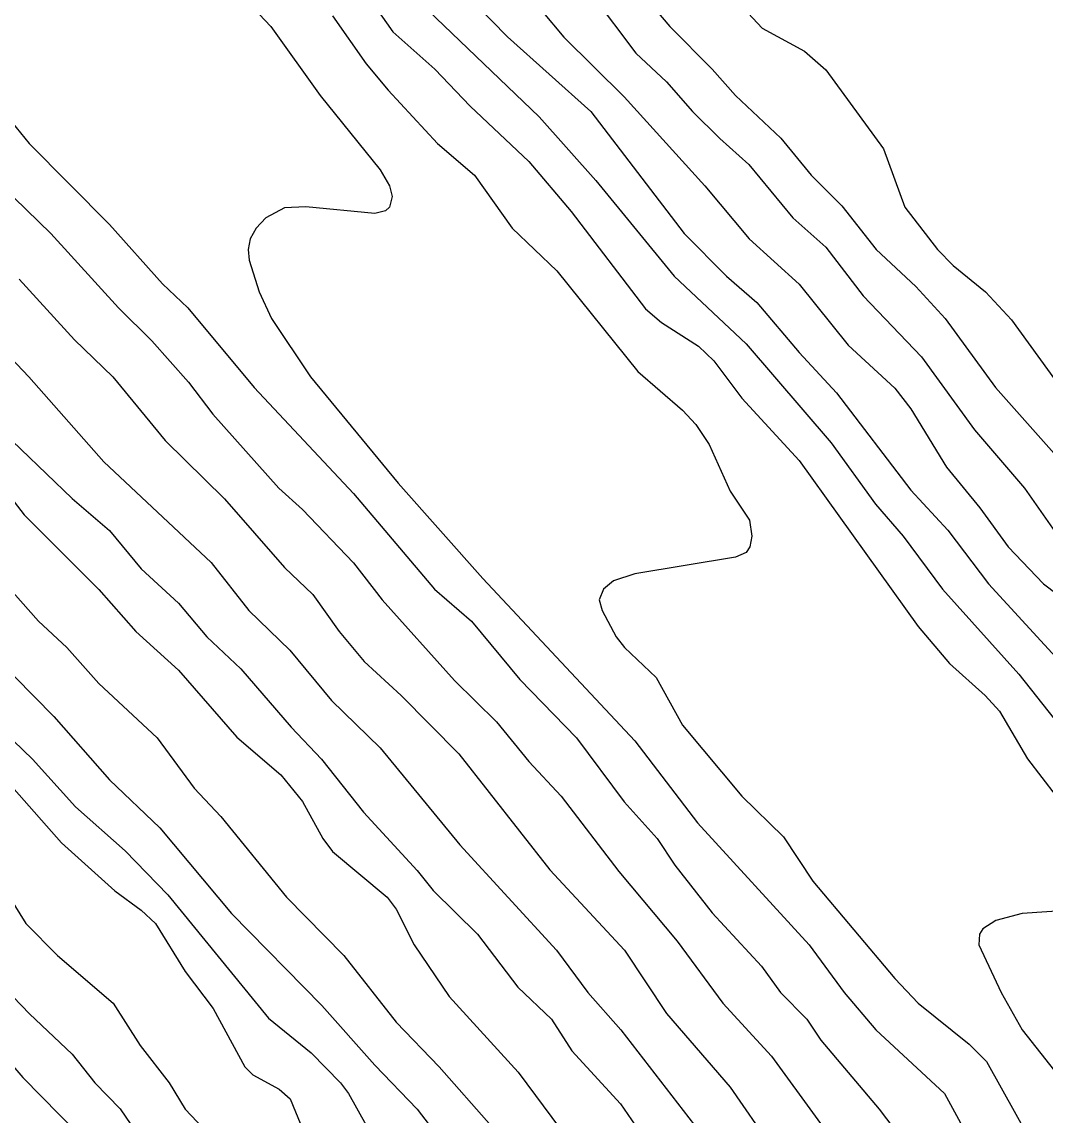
# Model space of a CAD drawing. Extents: x 474277 to 475042, y 254928 to 255625.
# Drawn here: x 474851.51 to 474866.31, y 255379.28 to 255395.08 of the extents above; entities that cross this region are included whole.
import ezdxf

# ---------------------------------------------------------------- set-up
doc = ezdxf.new("R2010")
doc.units = 0
doc.header["$MEASUREMENT"] = 0
doc.layers.add('BaseMapV2_DTM_export_MonNov09090547073261 — entities', color=1, linetype='CONTINUOUS')

msp = doc.modelspace()

# ---------------------------------------------------------------- linework, layer by layer
at = {"layer": 'BaseMapV2_DTM_export_MonNov09090547073261 — entities', "color": 15, "linetype": 'Continuous', "true_color": 0xb7484b}
for points in [[(474859.983, 255396.068, 88.5), (474860.872, 255395.017, 88.5), (474861.484, 255394.403, 88.5), (474861.819, 255394.02, 88.5), (474862.478, 255393.407, 88.5), (474862.912, 255392.87, 88.5), (474863.357, 255392.425, 88.5), (474863.854, 255391.796, 88.5), (474864.424, 255391.26, 88.5), (474864.849, 255390.8, 88.5), (474865.579, 255389.803, 88.5), (474866.464, 255388.806, 88.5)], [(474856.386, 255395.63, 89.75), (474856.868, 255394.94, 89.75), (474857.477, 255394.403, 89.75), (474857.985, 255393.867, 89.75), (474858.833, 255393.069, 89.75), (474859.446, 255392.346, 89.75), (474860.52, 255390.938, 89.75), (474860.75, 255390.742, 89.75), (474861.286, 255390.398, 89.75), (474861.51, 255390.186, 89.75), (474861.91, 255389.649, 89.75), (474862.743, 255388.75, 89.75), (474864.462, 255386.352, 89.75), (474864.912, 255385.816, 89.75), (474865.427, 255385.351, 89.75), (474865.634, 255385.126, 89.75), (474866.04, 255384.438, 89.75), (474866.455, 255383.899, 89.75)], [(474861.67, 255395.572, 88.25), (474862.206, 255394.995, 88.25), (474862.82, 255394.664, 88.25), (474863.127, 255394.391, 88.25), (474863.957, 255393.253, 88.25), (474864.268, 255392.41, 88.25), (474864.739, 255391.796, 88.25), (474864.965, 255391.566, 88.25), (474865.431, 255391.183, 88.25), (474865.81, 255390.778, 88.25), (474866.847, 255389.343, 88.25)], [(474859.75, 255395.477, 88.75), (474860.38, 255394.633, 88.75), (474860.826, 255394.218, 88.75), (474861.199, 255393.79, 88.75), (474861.593, 255393.398, 88.75), (474862.013, 255393.023, 88.75), (474862.65, 255392.256, 88.75), (474863.127, 255391.829, 88.75), (474863.663, 255391.127, 88.75), (474864.507, 255390.247, 88.75), (474865.273, 255389.19, 88.75), (474865.994, 255388.346, 88.75), (474866.538, 255387.579, 88.75), (474867.282, 255386.889, 88.75), (474868.187, 255385.669, 88.75), (474869.116, 255384.742, 88.75), (474869.797, 255384.009, 88.75), (474870.334, 255383.325, 88.75), (474871.366, 255382.135, 88.75), (474872.237, 255380.985, 88.75), (474872.663, 255380.525, 88.75), (474873.631, 255379.632, 88.75), (474874.628, 255378.48, 88.75)], [(474854.769, 255395.376, 90.25), (474855.108, 255395.017, 90.25), (474855.818, 255394.02, 90.25), (474856.688, 255392.947, 90.25), (474856.821, 255392.717, 90.25), (474856.86, 255392.563, 90.25), (474856.823, 255392.41, 90.25), (474856.762, 255392.353, 90.25), (474856.609, 255392.315, 90.25), (474855.612, 255392.415, 90.25), (474855.306, 255392.397, 90.25), (474855.036, 255392.256, 90.25), (474854.894, 255392.103, 90.25), (474854.808, 255391.95, 90.25), (474854.78, 255391.796, 90.25), (474854.795, 255391.643, 90.25), (474854.939, 255391.183, 90.25), (474855.116, 255390.8, 90.25), (474855.68, 255389.956, 90.25), (474856.948, 255388.423, 90.25), (474858.168, 255387.042, 90.25), (474860.366, 255384.7, 90.25), (474861.27, 255383.515, 90.25), (474862.883, 255381.752, 90.25), (474863.393, 255381.062, 90.25), (474863.846, 255380.525, 90.25), (474864.842, 255379.605, 90.25), (474865.384, 255378.608, 90.25)], [(474857.381, 255395.247, 89.5), (474858.984, 255393.713, 89.5), (474859.802, 255392.793, 89.5), (474860.937, 255391.413, 89.5), (474861.976, 255390.433, 89.5), (474863.203, 255389.002, 89.5), (474863.843, 255388.116, 89.5), (474864.241, 255387.656, 89.5), (474864.813, 255386.89, 89.5), (474865.916, 255385.662, 89.5), (474866.424, 255385.018, 89.5), (474866.937, 255384.512, 89.5), (474867.639, 255383.669, 89.5), (474868.034, 255383.131, 89.5), (474868.556, 255382.595, 89.5), (474869.184, 255381.819, 89.5), (474869.672, 255381.062, 89.5), (474870.105, 255380.525, 89.5), (474871.12, 255379.068, 89.5)], [(474858.066, 255395.339, 89.25), (474858.526, 255394.869, 89.25), (474859.729, 255393.79, 89.25), (474861.077, 255392.026, 89.25), (474861.693, 255391.413, 89.25), (474862.131, 255391.03, 89.25), (474862.743, 255390.306, 89.25), (474863.281, 255389.726, 89.25), (474864.353, 255388.32, 89.25), (474864.89, 255387.743, 89.25), (474865.475, 255386.966, 89.25), (474867.957, 255384.266, 89.25), (474868.494, 255383.606, 89.25), (474869.181, 255382.902, 89.25), (474870.334, 255381.329, 89.25), (474870.641, 255380.954, 89.25), (474871.714, 255379.751, 89.25), (474872.404, 255378.875, 89.25)], [(474859.016, 255395.247, 89), (474859.34, 255394.863, 89), (474860.213, 255394, 89), (474861.376, 255392.717, 89), (474862.019, 255391.95, 89), (474862.743, 255391.294, 89), (474863.45, 255390.416, 89), (474864.123, 255389.791, 89), (474864.354, 255389.496, 89), (474864.871, 255388.653, 89), (474865.35, 255388.066, 89), (474865.758, 255387.503, 89), (474866.272, 255386.966, 89), (474866.88, 255386.506, 89), (474867.633, 255385.432, 89), (474869.441, 255383.515, 89), (474869.875, 255382.979, 89), (474870.364, 255382.289, 89), (474870.936, 255381.675, 89), (474871.208, 255381.292, 89), (474871.692, 255380.755, 89), (474872.098, 255380.228, 89), (474873.554, 255378.741, 89)], [(474855.996, 255395.174, 90), (474856.486, 255394.48, 90), (474856.803, 255394.097, 90), (474857.515, 255393.33, 90), (474858.051, 255392.87, 90), (474858.595, 255392.103, 90), (474859.24, 255391.49, 90), (474860.411, 255390.033, 90), (474861.056, 255389.477, 90), (474861.25, 255389.266, 90), (474861.44, 255388.977, 90), (474861.746, 255388.303, 90), (474862.022, 255387.886, 90), (474862.059, 255387.656, 90), (474862.028, 255387.503, 90), (474861.976, 255387.419, 90), (474861.823, 255387.35, 90), (474860.366, 255387.112, 90), (474860.059, 255387.01, 90), (474859.913, 255386.889, 90), (474859.853, 255386.736, 90), (474859.894, 255386.582, 90), (474860.095, 255386.199, 90), (474860.219, 255386.046, 90), (474860.673, 255385.612, 90), (474861.056, 255384.923, 90), (474861.912, 255383.899, 90), (474862.513, 255383.311, 90), (474862.936, 255382.672, 90), (474864.123, 255381.265, 90), (474864.461, 255380.908, 90), (474865.197, 255380.317, 90), (474865.449, 255380.065, 90), (474866.27, 255378.586, 90)], [(474851.367, 255393.637, 90.5), (474851.615, 255393.33, 90.5), (474852.775, 255392.156, 90.5), (474853.542, 255391.301, 90.5), (474853.908, 255390.953, 90.5), (474854.867, 255389.803, 90.5), (474856.302, 255388.271, 90.5), (474857.47, 255386.889, 90.5), (474858.007, 255386.429, 90.5), (474858.703, 255385.586, 90.5), (474859.523, 255384.742, 90.5), (474860.213, 255383.818, 90.5), (474860.69, 255383.285, 90.5), (474860.946, 255382.902, 90.5), (474861.486, 255382.212, 90.5), (474862.196, 255381.445, 90.5), (474862.469, 255381.062, 90.5), (474862.85, 255380.678, 90.5), (474863.054, 255380.372, 90.5), (474863.895, 255379.375, 90.5), (474864.596, 255378.455, 90.5)], [(474851.221, 255392.717, 90.75), (474851.931, 255392.026, 90.75), (474852.906, 255390.953, 90.75), (474853.389, 255390.477, 90.75), (474853.918, 255389.88, 90.75), (474854.27, 255389.419, 90.75), (474855.225, 255388.346, 90.75), (474855.564, 255388.039, 90.75), (474856.302, 255387.27, 90.75), (474856.714, 255386.736, 90.75), (474857.759, 255385.568, 90.75), (474858.368, 255384.972, 90.75), (474858.833, 255384.402, 90.75), (474859.302, 255383.899, 90.75), (474860.136, 255382.811, 90.75), (474860.98, 255381.805, 90.75), (474861.637, 255380.908, 90.75), (474862.343, 255380.142, 90.75), (474863.679, 255378.301, 90.75)], [(474850.322, 255391.315, 91.25), (474851.611, 255389.956, 91.25), (474852.694, 255388.729, 91.25), (474854.245, 255387.273, 91.25), (474854.789, 255386.582, 91.25), (474855.382, 255386.006, 91.25), (474855.982, 255385.279, 91.25), (474856.686, 255384.597, 91.25), (474857.836, 255383.194, 91.25), (474859.233, 255381.675, 91.25), (474859.686, 255381.062, 91.25), (474860.163, 255380.525, 91.25), (474861.229, 255379.145, 91.25)], [(474851.472, 255391.366, 91), (474852.27, 255390.493, 91), (474852.826, 255389.956, 91), (474853.581, 255389.036, 91), (474854.437, 255388.193, 91), (474855.306, 255387.204, 91), (474855.712, 255386.812, 91), (474856.097, 255386.276, 91), (474856.456, 255385.845, 91), (474856.992, 255385.355, 91), (474857.824, 255384.512, 91), (474859.139, 255382.833, 91), (474860.215, 255381.675, 91), (474860.826, 255380.76, 91), (474861.746, 255379.696, 91), (474862.336, 255378.838, 91)], [(474851.122, 255389.266, 91.5), (474852.238, 255388.199, 91.5), (474852.775, 255387.738, 91.5), (474853.235, 255387.184, 91.5), (474853.772, 255386.689, 91.5), (474854.182, 255386.199, 91.5), (474854.676, 255385.739, 91.5), (474855.399, 255384.896, 91.5), (474855.841, 255384.435, 91.5), (474856.448, 255383.669, 91.5), (474857.221, 255382.825, 91.5), (474857.452, 255382.534, 91.5), (474858.092, 255381.905, 91.5), (474858.677, 255381.138, 91.5), (474859.163, 255380.678, 91.5), (474859.456, 255380.218, 91.5), (474860.16, 255379.452, 91.5), (474860.688, 255378.685, 91.5)], [(474851.188, 255388.423, 91.75), (474851.544, 255387.963, 91.75), (474852.622, 255386.884, 91.75), (474853.159, 255386.279, 91.75), (474853.772, 255385.72, 91.75), (474854.615, 255384.753, 91.75), (474855.254, 255384.205, 91.75), (474855.564, 255383.822, 91.75), (474855.86, 255383.285, 91.75), (474855.996, 255383.101, 91.75), (474856.79, 255382.442, 91.75), (474856.916, 255382.268, 91.75), (474857.176, 255381.752, 91.75), (474857.683, 255381.006, 91.75), (474858.679, 255379.911, 91.75), (474859.293, 255379.089, 91.75)], [(474849.708, 255387.346, 92.25), (474851.973, 255385.049, 92.25), (474852.775, 255384.133, 92.25), (474853.505, 255383.439, 92.25), (474854.539, 255382.204, 92.25), (474855.842, 255380.877, 92.25), (474856.609, 255380.012, 92.25), (474857.222, 255379.377, 92.25), (474857.836, 255378.571, 92.25)], [(474850.934, 255387.349, 92), (474851.752, 255386.429, 92), (474852.162, 255386.047, 92), (474852.622, 255385.526, 92), (474853.465, 255384.74, 92), (474854.002, 255384.013, 92), (474854.385, 255383.604, 92), (474855.332, 255382.442, 92), (474856.161, 255381.598, 92), (474856.916, 255380.636, 92), (474857.54, 255379.988, 92), (474858.296, 255379.133, 92)], [(474850.547, 255385.509, 92.5), (474851.662, 255384.435, 92.5), (474852.283, 255383.745, 92.5), (474853.005, 255383.107, 92.5), (474853.619, 255382.471, 92.5), (474855.076, 255380.693, 92.5), (474855.689, 255380.193, 92.5), (474856.112, 255379.758, 92.5), (474856.228, 255379.605, 92.5), (474856.483, 255379.145, 92.5)], [(474850.782, 255384.694, 92.75), (474852.085, 255383.224, 92.75), (474852.852, 255382.532, 92.75), (474853.235, 255382.253, 92.75), (474853.44, 255382.059, 92.75), (474853.869, 255381.368, 92.75), (474854.275, 255380.832, 92.75), (474854.73, 255379.988, 92.75), (474854.845, 255379.875, 92.75), (474855.229, 255379.666, 92.75), (474855.386, 255379.528, 92.75), (474855.576, 255379.068, 92.75)], [(474851.33, 255382.442, 93), (474851.57, 255382.059, 93), (474852.023, 255381.598, 93), (474852.829, 255380.908, 93), (474853.22, 255380.295, 93), (474853.638, 255379.758, 93), (474853.869, 255379.375, 93), (474854.813, 255378.378, 93)], [(474866.96, 255382.272, 89.75), (474865.964, 255382.204, 89.75), (474865.58, 255382.103, 89.75), (474865.394, 255381.982, 89.75), (474865.345, 255381.905, 89.75), (474865.338, 255381.752, 89.75), (474865.658, 255381.062, 89.75), (474865.963, 255380.525, 89.75), (474866.626, 255379.682, 89.75)], [(474851.026, 255381.368, 93.25), (474851.619, 255380.755, 93.25), (474852.238, 255380.17, 93.25), (474852.565, 255379.758, 93.25), (474852.929, 255379.384, 93.25), (474853.312, 255378.822, 93.25)], [(474851.088, 255380.338, 93.5), (474851.525, 255379.835, 93.5), (474852.852, 255378.482, 93.5)]]:
    msp.add_polyline3d(points, dxfattribs=at)

doc.saveas('drawing.dxf')
